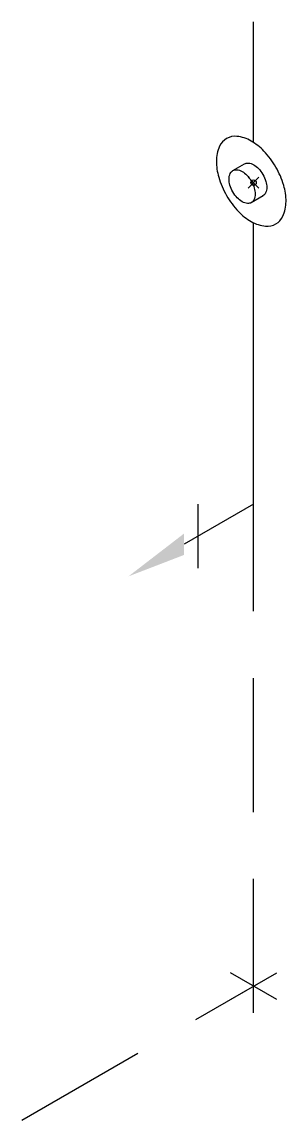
# Model space of a CAD drawing. Header units: millimetres. Extents: x -9842.56 to -9842.07, y -43.7 to -41.65.
import ezdxf

# ---------------------------------------------------------------- set-up
doc = ezdxf.new("R2010")
doc.units = ezdxf.units.MM
doc.header["$PDMODE"] = 35
doc.header["$PDSIZE"] = 0.01
doc.linetypes.add('HIDDEN', pattern=[0.375, 0.25, -0.125])
doc.layers.add('Tub_iso_instalações', color=2, linetype='Continuous')

msp = doc.modelspace()

# ---------------------------------------------------------------- linework, layer by layer
at = {"layer": 'Tub_iso_instalações', "color": 3}
for p, q in [((-9842.1285, -41.8721), (-9842.1285, -41.6471)), ((-9842.1285, -42.5471), (-9842.1285, -42.0221))]:
    msp.add_line(p, q, dxfattribs=at)
at = {"layer": 'Tub_iso_instalações'}
for p, q in [((-9842.1676, -41.9247), (-9842.1454, -41.9119)), ((-9842.1107, -41.9716), (-9842.1332, -41.9846)), ((-9842.2325, -42.5471), (-9842.2325, -42.6671))]:
    msp.add_line(p, q, dxfattribs=at)
at = {"layer": 'Tub_iso_instalações', "color": 3, "linetype": 'Continuous'}
msp.add_line((-9842.1285, -42.5471), (-9842.2584, -42.6221), dxfattribs=at)
at = {"layer": 'Tub_iso_instalações', "color": 1, "linetype": 'HIDDEN'}
for p, q in [((-9842.1285, -43.4971), (-9842.1285, -42.5471)), ((-9842.5615, -43.6971), (-9842.0852, -43.4221)), ((-9842.1718, -43.4721), (-9842.0852, -43.4221)), ((-9842.0852, -43.4721), (-9842.1718, -43.4221))]:
    msp.add_line(p, q, dxfattribs=at)
at = {"layer": 'Tub_iso_instalações'}
for points in [[(-9842.179, -41.9712, 0.058752), (-9842.1568, -42.001, 0.072341), (-9842.133, -42.0198, 0.106617), (-9842.106, -42.0284, 0.156851), (-9842.0869, -42.0243, 0.156851), (-9842.0738, -42.0099, 0.106617), (-9842.0679, -41.9822, 0.072341), (-9842.0722, -41.9522, 0.058752), (-9842.0869, -41.918, 0.058752), (-9842.1092, -41.8882, 0.072341), (-9842.133, -41.8694, 0.106617), (-9842.1599, -41.8607, 0.156851), (-9842.179, -41.8648, 0.156851), (-9842.1921, -41.8793, 0.106617), (-9842.1981, -41.907, 0.072341), (-9842.1937, -41.937, 0.058752)], [(-9842.1673, -41.9644, -0.058752), (-9842.1728, -41.9516, -0.072341), (-9842.1745, -41.9404, -0.106617), (-9842.1722, -41.93, -0.156851), (-9842.1673, -41.9246, -0.156851), (-9842.1602, -41.923, -0.106617), (-9842.1501, -41.9263, -0.072341), (-9842.1411, -41.9333, -0.058752), (-9842.1328, -41.9445, -0.058752), (-9842.1273, -41.9573, -0.072341), (-9842.1256, -41.9686, -0.106617), (-9842.1279, -41.9789, -0.156851), (-9842.1328, -41.9844, -0.156851), (-9842.14, -41.9859, -0.106617), (-9842.1501, -41.9827, -0.072341), (-9842.159, -41.9756, -0.058752)]]:
    msp.add_lwpolyline(points, format="xyb", close=True, dxfattribs=at)
msp.add_lwpolyline([(-9842.1458, -41.9122, 0), (-9842.1456, -41.912, -0.156851), (-9842.1385, -41.9105, -0.106617), (-9842.1284, -41.9137, -0.072341), (-9842.1194, -41.9208, -0.058752), (-9842.1111, -41.932, -0.058752), (-9842.1056, -41.9448, -0.072341), (-9842.1039, -41.956, -0.106617), (-9842.1062, -41.9664, -0.156851), (-9842.1111, -41.9718, 0), (-9842.1115, -41.972)], format="xyb", dxfattribs=at)
at = {"layer": 'Tub_iso_instalações', "color": 7}
msp.add_point((-9842.1285, -41.9471), dxfattribs=at)
at = {"layer": 'Tub_iso_instalações', "color": 1}
msp.add_solid([(-9842.2584, -42.6421), (-9842.2584, -42.6021), (-9842.3624, -42.6821)], dxfattribs=at)

doc.saveas('drawing.dxf')
